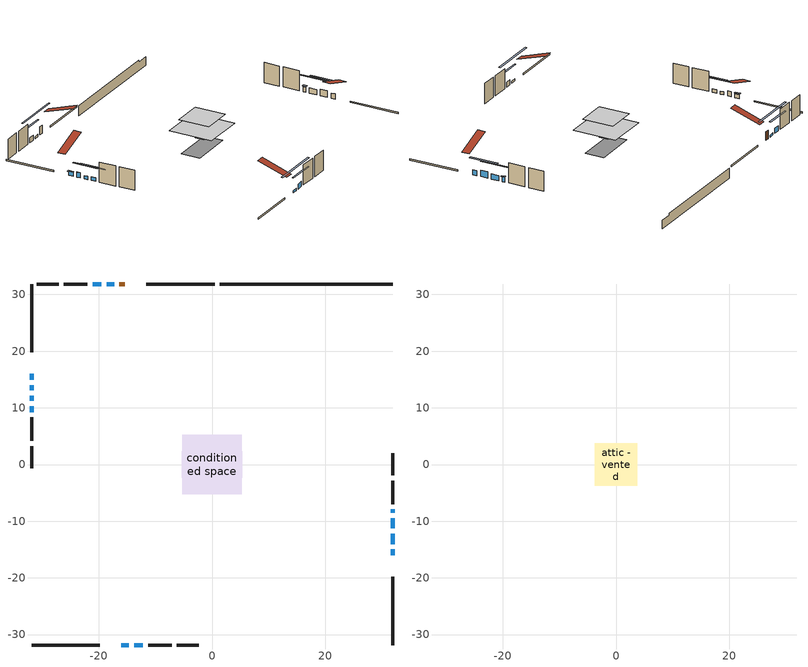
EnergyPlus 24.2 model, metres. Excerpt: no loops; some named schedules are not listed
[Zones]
conditioned space
 floor outside (Floor1 construction): -1.08,-1.08 -1.08,1.08 1.08,1.08 1.08,-1.08 z0.61
 floor adiabatic (AdiabaticFloorConstruction): -5.29,-5.29 -5.29,5.29 5.29,5.29 5.29,-5.29 z3.05
 floor foundation (Slab1 construction): -5.3,-2.32 -5.3,2.32 5.3,2.32 5.3,-2.32 z-1.83
 wall outside (RimJoist1 construction): 0.44,31.85 -11.63,31.85 / -31.85,-31.85 -19.78,-31.85 / -31.85,31.85 -31.85,19.78 / 31.85,-31.85 31.85,-19.78 z0.61:0.91
 wall outside (AdiabaticWallConstruction 1): -15.42,31.85 -16.34,31.85 z0.61:2.64
 wall outside (AdiabaticWallConstruction): 31.85,-15.99 31.85,-14.97 / -31.85,13.99 -31.85,13.08 / 31.85,-11.28 31.85,-9.45 / -19.52,31.85 -21.04,31.85 / 31.85,-8.53 31.85,-7.91 / -13.74,-31.85 -12.21,-31.85 z0.61:1.83; -31.85,15.99 -31.85,14.92 / -31.85,10.31 -31.85,9.24 z0.61:1.53; -17.27,31.85 -18.59,31.85 / -15.99,-31.85 -14.67,-31.85 z0.61:1.12; 31.85,-14.04 31.85,-12.21 z0.61:2.13; -31.85,12.15 -31.85,11.23 z0.61:1.37
 wall outside (Wall1 construction): -21.97,31.85 -26.13,31.85 / -11.28,-31.85 -7.12,-31.85 / -31.85,8.31 -31.85,4.15 / 31.85,-6.99 31.85,-2.83 z0.61:5.49
 wall outside (Wall2 construction): -27.06,31.85 -30.92,31.85 / -6.2,-31.85 -2.34,-31.85 / -31.85,3.22 -31.85,-0.64 / 31.85,-1.9 31.85,1.96 z0.61:5.49
 wall foundation (FoundationWall1 construction): 1.37,31.85,-1.83 1.37,31.85,0.61 28.8,31.85,0.61 28.8,31.85,0.17 31.85,31.85,0.17 31.85,31.85,-1.83
 window (WindowConstruction 8): 31.85,-15.99 31.85,-14.97 z0.61:1.83
 window (WindowConstruction 7): -31.85,15.99 -31.85,14.92 z0.61:1.52
 window (WindowConstruction 10): -17.27,31.85 -18.59,31.85 z0.61:1.12
 window (WindowConstruction 11): -15.99,-31.85 -14.67,-31.85 z0.61:1.12
 window (WindowConstruction 9): -31.85,13.99 -31.85,13.08 z0.61:1.83
 window (WindowConstruction): 31.85,-14.04 31.85,-12.21 z0.61:2.13
 window (WindowConstruction 1): 31.85,-11.28 31.85,-9.45 z0.61:1.83
 window (WindowConstruction 2): -19.52,31.85 -21.04,31.85 z0.61:1.83
 window (WindowConstruction 3): -31.85,12.15 -31.85,11.23 z0.61:1.37
 window (WindowConstruction 4): 31.85,-8.53 31.85,-7.92 z0.61:1.83
 window (WindowConstruction 5): -13.74,-31.85 -12.21,-31.85 z0.61:1.83
 window (WindowConstruction 6): -31.85,10.3 -31.85,9.24 z0.61:1.52
 door (Door): -15.42,31.85 -16.34,31.85 z0.61:2.64
 ceiling adiabatic (AdiabaticFloorConstruction): 5.29,-5.29 5.29,5.29 -5.29,5.29 -5.29,-5.29 z3.05
attic - vented
 floor to conditioned space (Floor2 construction Reversed): -3.76,-3.76 -3.76,3.76 3.76,3.76 3.76,-3.76 z5.49
 roof outside (Roof1 construction): -14.49,31.85,5.49 -14.49,24.52,7.93 -12.56,24.52,7.93 -12.56,31.85,5.49; -16.92,-31.85,5.49 -16.92,-24.52,7.93 -18.85,-24.52,7.93 -18.85,-31.85,5.49; -31.85,16.92,5.49 -24.52,16.92,7.93 -24.52,18.85,7.93 -31.85,18.85,5.49; 31.85,-16.92,5.49 24.52,-16.92,7.93 24.52,-18.85,7.93 31.85,-18.85,5.49
shading: -31.85,14.72 -31.85,16.19 -32.26,16.19 -32.26,14.72 z1.73; -23.97,31.85 -11.89,31.85 -11.89,32.26 -23.97,32.26 z6.5; -9.29,-31.85 -21.37,-31.85 -21.37,-32.26 -9.29,-32.26 z6.5; 31.85,-9.57 31.85,-16.68 32.26,-16.68 32.26,-9.57 z4.77; 31.85,-6.81 31.85,-13.92 32.26,-13.92 32.26,-6.81 z4.47; -23.68,31.85 -16.88,31.85 -16.88,32.26 -23.68,32.26 z4.47; -31.85,8.59 -31.85,14.79 -32.26,14.79 -32.26,8.59 z4.01; 31.85,-7.71 31.85,-8.73 32.26,-8.73 32.26,-7.71 z2.03; -9.57,-31.85 -16.38,-31.85 -16.38,-32.26 -9.57,-32.26 z4.47; -31.85,6.6 -31.85,12.94 -32.26,12.94 -32.26,6.6 z4.16
[Building]
Building 1: Terrain=Suburbs
[Site:Location]
Edmonton Intl AP_AB: Latitude {deg}=53.31; Longitude {deg}=-113.58; Time Zone {hr}=-7; Elevation {m}=723; Keep Site Location Information=Yes
[Site:GroundTemperature:Shallow]
-1.56185, -3.61833, -3.78302, -2.80711, 1.11059, 5.01004, 8.39065, 10.5322, 10.7141, 8.97234, 5.67794, 1.89811
[Site:WaterMainsTemperature]
Calculation Method=Schedule; Temperature Schedule=mains temperature schedule
[Material] Roughness=Rough; Thermal Absorptance=0.9
Name | Thickness {m} | Conductivity {W/m-K} | Density {kg/m3} | Specific Heat {J/kg-K} | Solar Absorptance | Visible Absorptance
asphalt or fiberglass shingles | 0.00635 | 0.162714 | 1121.4 | 1465.45 | 0.4 | 0.4
ceiling loosefill ins | 0.254 | 0.0480833 | 16.02 | 1046.75 | 0.7 | 0.7
ceiling stud and cavity | 0.1397 | 0.170617 | 65.682 | 1177.47 | 0.7 | 0.7
concrete 4.0 in. | 0.1016 | 1.803125 | 2242.8 | 837.4 | 0.7 | 0.7
concrete 8.0 in. | 0.2032 | 1.803125 | 2242.8 | 837.4 | 0.7 | 0.7
door material | 0.04445 | 0.327969 | 512.64 | 1214.23 | 0.7 | 0.7
exterior vertical ins | 0.0460229 | 0.029427 | 32.04 | 1214.23 | 0.7 | 0.7
floor covering | 0.0127 | 0.0433444 | 54.468 | 1339.84 | 0.6 | 0.6
floor rigid ins; rim joist rigid ins; wall rigid ins | 0.051816 | 0.029427 | 32.04 | 1214.23 | 0.7 | 0.7
floor rigid ins 1; wall rigid ins 1 | 0.512978 | 0.029427 | 32.04 | 1214.23 | 0.7 | 0.7
floor stud and cavity | 0.1397 | 0.145788 | 92.3553 | 1139.71 | 0.7 | 0.7
floor stud and cavity 1 | 0.1397 | 1.75129 | 37.0049 | 1207.88 | 0.7 | 0.7
furniture material conditioned space 1 | 0.1524 | 0.115458 | 640.8 | 1214.23 | 0.6 | 0.6
gypsum board | 0.0127 | 0.160291 | 801 | 837.4 | 0.6 | 0.6
gypsum board 1 | 0.0127 | 0.160291 | 801 | 837.4 | 0.7 | 0.7
osb sheathing 0.5 in. | 0.0127 | 0.115458 | 512.64 | 1214.23 | 0.7 | 0.7
osb sheathing 0.75 in. | 0.01905 | 0.115458 | 512.64 | 1214.23 | 0.7 | 0.7
osb sheathing 2.0 in. | 0.0508 | 0.115458 | 512.64 | 1214.23 | 0.7 | 0.7
rim joist stud and cavity | 0.0508 | 0.0414166 | 125.044 | 1163.47 | 0.6 | 0.6
wall stud and cavity | 0.1397 | 0.213854 | 139.0536 | 1170.24 | 0.7 | 0.7
wall stud and cavity 1 | 0.1397 | 0.273587 | 139.0536 | 1170.24 | 0.7 | 0.7
wall stud and cavity 2 | 0.0889 | 0.380278 | 52.3479 | 1209.89 | 0.7 | 0.7
wall stud and cavity 3 | 0.0889 | 0.391764 | 83.0341 | 1211.67 | 0.7 | 0.7
wood siding | 0.0254 | 0.102417 | 544.68 | 1172.36 | 0.4 | 0.4
wood siding 1; wood siding 2; wood siding 3 | 0.0254 | 0.102417 | 544.68 | 1172.36 | 0.7 | 0.7
[WindowMaterial:SimpleGlazingSystem]
Name | U-Factor {W/m2-K} | Solar Heat Gain Coefficient
WindowMaterial | 2.89408 | 0.69
WindowMaterial 1 | 2.904297 | 0.68
WindowMaterial 2 | 2.96562 | 0.59
WindowMaterial 3 | 3.03092 | 0.49
WindowMaterial 4 | 2.96789 | 0.62
WindowMaterial 5 | 3.00934 | 0.53
WindowMaterial 6 | 2.95483 | 0.64
WindowMaterial 7 | 2.95653 | 0.63
WindowMaterial 8 | 3.02808 | 0.47
[Construction]
AdiabaticFloorConstruction: floor stud and cavity 1, floor rigid ins 1, osb sheathing 0.75 in., floor covering
AdiabaticWallConstruction: wood siding 2, wall rigid ins 1, wall stud and cavity 2, gypsum board
AdiabaticWallConstruction 1: wood siding 3, wall rigid ins 1, wall stud and cavity 2, gypsum board
Door: door material
Floor1 construction: floor stud and cavity, floor rigid ins, osb sheathing 0.75 in., floor covering
Floor2 construction Reversed: gypsum board, ceiling stud and cavity, ceiling loosefill ins
FoundationWall1 construction: concrete 8.0 in., gypsum board 1
furniture construction conditioned space 1: furniture material conditioned space 1
PartitionWallConstruction: gypsum board, wall stud and cavity 3, gypsum board
RimJoist1 construction: wood siding 1, rim joist rigid ins, osb sheathing 2.0 in., rim joist stud and cavity
Roof1 construction: asphalt or fiberglass shingles
Slab1 construction: concrete 4.0 in.
Wall1 construction: wood siding, wall rigid ins, osb sheathing 0.5 in., wall stud and cavity, gypsum board
Wall2 construction: wood siding, wall rigid ins, osb sheathing 0.5 in., wall stud and cavity 1, gypsum board
WindowConstruction: WindowMaterial
WindowConstruction 1: WindowMaterial 1
WindowConstruction 10; WindowConstruction 11: WindowMaterial 8
WindowConstruction 2; WindowConstruction 5: WindowMaterial 2
WindowConstruction 3: WindowMaterial 3
WindowConstruction 4: WindowMaterial 4
WindowConstruction 6; WindowConstruction 7: WindowMaterial 5
WindowConstruction 8: WindowMaterial 6
WindowConstruction 9: WindowMaterial 7
[Zone] Multiplier=1; Part of Total Floor Area=Yes
Name | Volume {m3}
attic - vented | 22.4486
conditioned space | 433.6
[Space]
Name | Zone | Volume {m3}
attic - vented 1 | attic - vented | 22.4486
conditioned space 1 | conditioned space | 433.6
[ZoneInfiltration:EffectiveLeakageArea]
infil attic - vented 1: Zone or Space=attic - vented 1; Schedule=Always On Discrete; Effective Air Leakage Area {cm2}=1969.04; Stack Coefficient=0.000169867; Wind Coefficient=8.80592e-06
[ZoneMixing]
whole house fan mix: Zone or Space=attic - vented; Schedule=Always On Continuous; Design Flow Rate Calculation Method=Flow/Zone; Design Flow Rate {m3/s}=0; Source Zone or Space=conditioned space
[SurfaceProperty:ExposedFoundationPerimeter]
Slab1: Exposed Perimeter Calculation Method=TotalExposedPerimeter; Total Exposed Perimeter {m}=30.479
[InternalMass] Zone or ZoneList=conditioned space; Space or SpaceList=conditioned space 1
Name | Construction | Surface Area {m2}
furniture mass conditioned space 1 | furniture construction conditioned space 1 | 66.2759
partition wall mass | PartitionWallConstruction | 165.69
[Lights]
interior lighting: Zone or ZoneList or Space or SpaceList=conditioned space 1; Schedule=interior lighting schedule; Design Level Calculation Method=LightingLevel; Lighting Level {W}=343.2; Return Air Fraction=0; Fraction Radiant=0.6; Fraction Visible=0.2; Fraction Replaceable=1
[People]
occupants: Zone or ZoneList or Space or SpaceList=conditioned space 1; Number of People Schedule=occupants schedule; Number of People Calculation Method=People; Number of People=3; Fraction Radiant=0.314171; Sensible Heat Fraction=0.56303; Activity Level Schedule=occupants activity schedule; Carbon Dioxide Generation Rate {m3/s-W}=0; Enable ASHRAE 55 Comfort Warnings=No; Mean Radiant Temperature Calculation Type=EnclosureAveraged
[ElectricEquipment] Zone or ZoneList or Space or SpaceList=conditioned space 1; Design Level Calculation Method=EquipmentLevel
Name | Schedule | Design Level {W} | Fraction Latent | Fraction Radiant | Fraction Lost
clothes dryer | clothes dryer schedule | 140.772 | 0.015 | 0.081 | 0.85
clothes washer | clothes washer schedule | 32.1985 | 0.03 | 0.162 | 0.7
cooking range | cooking range schedule | 215.147 | 0.08 | 0.432 | 0.2
dishwasher | dishwasher schedule | 66.8632 | 0.3 | 0.18 | 0.4
fridge | fridge schedule | 72.9452 | 0 | 0.6 | 0
mech vent bath fan 0 | mech vent bath fan 0 schedule | 50.2 | 0 | 0 | 1
mech vent bath fan 1 | mech vent bath fan 1 schedule | 50.2 | 0 | 0 | 1
mech vent house fan | mech vent house fan schedule | 0 | 0 | 0 | 1
mech vent house fan cfis | mech vent house fan cfis schedule | 0 | 0 | 0 | 0
mech vent range fan 0 | mech vent range fan 0 schedule | 57 | 0 | 0 | 1
misc plug loads | misc plug loads schedule | 494.7 | 0.045 | 0.513 | 0.1
whole house fan | Always On Discrete | 0 | 0 | 0 | 1
[OtherEquipment] Zone or ZoneList or Space or SpaceList=conditioned space 1; Design Level Calculation Method=EquipmentLevel
Name | Fuel Type | Schedule | Design Level {W} | Fraction Latent | Fraction Radiant | Fraction Lost
clothes dryer 1 | Electricity | clothes dryer schedule | 0 | 0.015 | 0.081 | 0.85
cooking range 1 | Electricity | cooking range schedule | 0 | 0.08 | 0.432 | 0.2
general water use latent | None | general water use schedule | 62.594 | 1 | 0 | 0
general water use sensible | None | general water use schedule | -61.6891 | 0 | 0.6 | 0
mech vent house fan latent load | None | Always On Discrete | 0 | 1 | 0 | 0
mech vent house fan sensible load | None | Always On Discrete | 0 | 0 | 0 | 0
water heater energy adjustment1 | NaturalGas | Always On Discrete | 0.01 | 0 | 0 | 1
[ZoneInfiltration:DesignFlowRate] Zone or ZoneList or Space or SpaceList=conditioned space 1; Schedule=Always On Discrete; Design Flow Rate Calculation Method=Flow/Zone; Design Flow Rate {m3/s}=0
infil flow; natural vent flow; whole house fan flow
[AvailabilityManager:Scheduled]
central ac and furnace airloop Availability Manager: Schedule=Always On Discrete
[Foundation:Kiva]
Foundation Kiva 1: Initial Indoor Air Temperature {C}=18; Wall Height Above Grade {m}=0.609996; Wall Depth Below Slab {m}=0.2032; Custom Block Material Name 1=exterior vertical ins; Custom Block Depth 1 {m}=2.43998; Custom Block X Position 1 {m}=0.2159; Custom Block Z Position 1 {m}=0
[Foundation:Kiva:Settings]
Soil Conductivity {W/m-K}=0.849921; Soil Density {kg/m3}=1842.3; Soil Specific Heat {J/kg-K}=418.7; Ground Solar Absorptivity=0.9; Ground Thermal Absorptivity=0.9; Ground Surface Roughness {m}=0.03; Far-Field Width {m}=40; Deep-Ground Boundary Condition=ZeroFlux; Deep-Ground Depth {m}=40; Minimum Cell Dimension {m}=0.2; Maximum Cell Growth Coefficient=3; Simulation Timestep=Timestep
[Exterior:Lights]
exterior lighting: Schedule=exterior lighting schedule; Design Level {W}=75.6
[EnergyManagementSystem:GlobalVariable]
central_ac_and_furnace_airloop_Fan_RTF
infil_program_Qfan
infil_program_Qinf
natural_vent_program_Qnv
natural_vent_program_Qwhf
[EnergyManagementSystem:Sensor]
Name | Output:Variable or Output:Meter Index Key | Output:Variable or Output:Meter
airflow_gain | infil flow | Infiltration Sensible Heat Gain Energy
airflow_gain_1 | natural vent flow | Infiltration Sensible Heat Gain Energy
airflow_gain_2 | whole house fan flow | Infiltration Sensible Heat Gain Energy
airflow_loss | infil flow | Infiltration Sensible Heat Loss Energy
airflow_loss_1 | natural vent flow | Infiltration Sensible Heat Loss Energy
airflow_loss_2 | whole house fan flow | Infiltration Sensible Heat Loss Energy
clg_load_cond |  | Cooling:EnergyTransfer:Zone:CONDITIONED SPACE
clg_sp_s; clg_sp_s_1 | cooling setpoint | Schedule Value
clothes_dryer_exhaust_0_sch_s | clothes dryer exhaust 0 schedule | Schedule Value
cool_season | cooling season schedule | Schedule Value
htg_load_cond |  | Heating:EnergyTransfer:Zone:CONDITIONED SPACE
htg_sp_s; htg_sp_s_1 | heating setpoint | Schedule Value
ig_ee_conv | clothes dryer | Electric Equipment Convective Heating Energy
ig_ee_conv_2 | cooking range | Electric Equipment Convective Heating Energy
ig_ee_conv_4 | fridge | Electric Equipment Convective Heating Energy
ig_ee_conv_5 | misc plug loads | Electric Equipment Convective Heating Energy
ig_ee_conv_6 | whole house fan | Electric Equipment Convective Heating Energy
ig_ee_rad | clothes dryer | Electric Equipment Radiant Heating Energy
ig_ee_rad_2 | cooking range | Electric Equipment Radiant Heating Energy
ig_ee_rad_4 | fridge | Electric Equipment Radiant Heating Energy
ig_ee_rad_5 | misc plug loads | Electric Equipment Radiant Heating Energy
ig_ee_rad_6 | whole house fan | Electric Equipment Radiant Heating Energy
ig_lgt_conv | interior lighting | Lights Convective Heating Energy
ig_lgt_rad | interior lighting | Lights Radiant Heating Energy
ig_lgt_vis | interior lighting | Lights Visible Radiation Heating Energy
ig_oe_conv | clothes dryer 1 | Other Equipment Convective Heating Energy
ig_oe_conv_1 | cooking range 1 | Other Equipment Convective Heating Energy
ig_oe_conv_2 | general water use latent | Other Equipment Convective Heating Energy
ig_oe_conv_3 | general water use sensible | Other Equipment Convective Heating Energy
ig_oe_conv_4 | water heater energy adjustment1 | Other Equipment Convective Heating Energy
ig_oe_rad | clothes dryer 1 | Other Equipment Radiant Heating Energy
ig_oe_rad_1 | cooking range 1 | Other Equipment Radiant Heating Energy
ig_oe_rad_2 | general water use latent | Other Equipment Radiant Heating Energy
ig_oe_rad_3 | general water use sensible | Other Equipment Radiant Heating Energy
ig_oe_rad_4 | water heater energy adjustment1 | Other Equipment Radiant Heating Energy
ig_ppl_conv | occupants | People Convective Heating Energy
ig_ppl_rad | occupants | People Radiant Heating Energy
im_conv | furniture mass conditioned space 1 | Surface Inside Face Convection Heat Gain Energy
im_conv_1 | partition wall mass | Surface Inside Face Convection Heat Gain Energy
im_ig | furniture mass conditioned space 1 | Surface Inside Face Internal Gains Radiation Heat Gain Energy
im_ig_1 | partition wall mass | Surface Inside Face Internal Gains Radiation Heat Gain Energy
im_lgt | furniture mass conditioned space 1 | Surface Inside Face Lights Radiation Heat Gain Energy
im_lgt_1 | partition wall mass | Surface Inside Face Lights Radiation Heat Gain Energy
im_sol | furniture mass conditioned space 1 | Surface Inside Face Solar Radiation Heat Gain Energy
im_sol_1 | partition wall mass | Surface Inside Face Solar Radiation Heat Gain Energy
im_surf | furniture mass conditioned space 1 | Surface Inside Face Net Surface Thermal Radiation Heat Gain Energy
im_surf_1 | partition wall mass | Surface Inside Face Net Surface Thermal Radiation Heat Gain Energy
mech_vent_bath_fan_0_sch_s | mech vent bath fan 0 schedule | Schedule Value
mech_vent_bath_fan_1_sch_s | mech vent bath fan 1 schedule | Schedule Value
mech_vent_range_fan_0_sch_s | mech vent range fan 0 schedule | Schedule Value
mv_conv | mech vent bath fan 0 | Electric Equipment Convective Heating Energy
mv_conv_1 | mech vent bath fan 1 | Electric Equipment Convective Heating Energy
mv_conv_2 | mech vent house fan | Electric Equipment Convective Heating Energy
mv_conv_3 | mech vent house fan cfis | Electric Equipment Convective Heating Energy
mv_conv_4 | mech vent range fan 0 | Electric Equipment Convective Heating Energy
mv_conv_5 | mech vent house fan latent load | Other Equipment Convective Heating Energy
mv_conv_6 | mech vent house fan sensible load | Other Equipment Convective Heating Energy
mv_rad | mech vent bath fan 0 | Electric Equipment Radiant Heating Energy
mv_rad_1 | mech vent bath fan 1 | Electric Equipment Radiant Heating Energy
mv_rad_2 | mech vent house fan | Electric Equipment Radiant Heating Energy
mv_rad_3 | mech vent house fan cfis | Electric Equipment Radiant Heating Energy
mv_rad_4 | mech vent range fan 0 | Electric Equipment Radiant Heating Energy
mv_rad_5 | mech vent house fan latent load | Other Equipment Radiant Heating Energy
mv_rad_6 | mech vent house fan sensible load | Other Equipment Radiant Heating Energy
natural_vent_s | natural vent schedule | Schedule Value
out_pb_s |  | Site Outdoor Air Barometric Pressure
out_wt_s |  | Site Outdoor Air Humidity Ratio
site_vw_s |  | Site Wind Speed
ss_back_out | Window1 | Surface Window Shortwave from Zone Back Out Window Heat Transfer Rate
ss_back_out_1 | Window10 | Surface Window Shortwave from Zone Back Out Window Heat Transfer Rate
ss_back_out_10 | Window8 | Surface Window Shortwave from Zone Back Out Window Heat Transfer Rate
ss_back_out_11 | Window9 | Surface Window Shortwave from Zone Back Out Window Heat Transfer Rate
ss_back_out_2 | Window11 | Surface Window Shortwave from Zone Back Out Window Heat Transfer Rate
ss_back_out_3 | Window12 | Surface Window Shortwave from Zone Back Out Window Heat Transfer Rate
ss_back_out_4 | Window2 | Surface Window Shortwave from Zone Back Out Window Heat Transfer Rate
ss_back_out_5 | Window3 | Surface Window Shortwave from Zone Back Out Window Heat Transfer Rate
ss_back_out_6 | Window4 | Surface Window Shortwave from Zone Back Out Window Heat Transfer Rate
ss_back_out_7 | Window5 | Surface Window Shortwave from Zone Back Out Window Heat Transfer Rate
ss_back_out_8 | Window6 | Surface Window Shortwave from Zone Back Out Window Heat Transfer Rate
ss_back_out_9 | Window7 | Surface Window Shortwave from Zone Back Out Window Heat Transfer Rate
ss_conv | Door1 | Surface Inside Face Convection Heat Gain Energy
ss_conv_1 | Window1 | Surface Inside Face Convection Heat Gain Energy
ss_conv_10 | Window7 | Surface Inside Face Convection Heat Gain Energy
ss_conv_11 | Window8 | Surface Inside Face Convection Heat Gain Energy
ss_conv_12 | Window9 | Surface Inside Face Convection Heat Gain Energy
ss_conv_2 | Window10 | Surface Inside Face Convection Heat Gain Energy
ss_conv_3 | Window11 | Surface Inside Face Convection Heat Gain Energy
ss_conv_4 | Window12 | Surface Inside Face Convection Heat Gain Energy
ss_conv_5 | Window2 | Surface Inside Face Convection Heat Gain Energy
ss_conv_6 | Window3 | Surface Inside Face Convection Heat Gain Energy
ss_conv_7 | Window4 | Surface Inside Face Convection Heat Gain Energy
ss_conv_8 | Window5 | Surface Inside Face Convection Heat Gain Energy
ss_conv_9 | Window6 | Surface Inside Face Convection Heat Gain Energy
ss_ig | Door1 | Surface Inside Face Internal Gains Radiation Heat Gain Energy
ss_ig_1 | Window1 | Surface Inside Face Internal Gains Radiation Heat Gain Energy
ss_ig_10 | Window7 | Surface Inside Face Internal Gains Radiation Heat Gain Energy
ss_ig_11 | Window8 | Surface Inside Face Internal Gains Radiation Heat Gain Energy
ss_ig_12 | Window9 | Surface Inside Face Internal Gains Radiation Heat Gain Energy
ss_ig_2 | Window10 | Surface Inside Face Internal Gains Radiation Heat Gain Energy
ss_ig_3 | Window11 | Surface Inside Face Internal Gains Radiation Heat Gain Energy
ss_ig_4 | Window12 | Surface Inside Face Internal Gains Radiation Heat Gain Energy
ss_ig_5 | Window2 | Surface Inside Face Internal Gains Radiation Heat Gain Energy
ss_ig_6 | Window3 | Surface Inside Face Internal Gains Radiation Heat Gain Energy
ss_ig_7 | Window4 | Surface Inside Face Internal Gains Radiation Heat Gain Energy
ss_ig_8 | Window5 | Surface Inside Face Internal Gains Radiation Heat Gain Energy
ss_ig_9 | Window6 | Surface Inside Face Internal Gains Radiation Heat Gain Energy
ss_lgt | Door1 | Surface Inside Face Lights Radiation Heat Gain Energy
ss_sol | Door1 | Surface Inside Face Solar Radiation Heat Gain Energy
ss_surf | Door1 | Surface Inside Face Net Surface Thermal Radiation Heat Gain Energy
ss_surf_1 | Window1 | Surface Inside Face Net Surface Thermal Radiation Heat Gain Energy
ss_surf_10 | Window7 | Surface Inside Face Net Surface Thermal Radiation Heat Gain Energy
ss_surf_11 | Window8 | Surface Inside Face Net Surface Thermal Radiation Heat Gain Energy
ss_surf_12 | Window9 | Surface Inside Face Net Surface Thermal Radiation Heat Gain Energy
ss_surf_2 | Window10 | Surface Inside Face Net Surface Thermal Radiation Heat Gain Energy
ss_surf_3 | Window11 | Surface Inside Face Net Surface Thermal Radiation Heat Gain Energy
ss_surf_4 | Window12 | Surface Inside Face Net Surface Thermal Radiation Heat Gain Energy
ss_surf_5 | Window2 | Surface Inside Face Net Surface Thermal Radiation Heat Gain Energy
ss_surf_6 | Window3 | Surface Inside Face Net Surface Thermal Radiation Heat Gain Energy
ss_surf_7 | Window4 | Surface Inside Face Net Surface Thermal Radiation Heat Gain Energy
ss_surf_8 | Window5 | Surface Inside Face Net Surface Thermal Radiation Heat Gain Energy
ss_surf_9 | Window6 | Surface Inside Face Net Surface Thermal Radiation Heat Gain Energy
ss_trans_in | Window1 | Surface Window Transmitted Solar Radiation Rate
ss_trans_in_1 | Window10 | Surface Window Transmitted Solar Radiation Rate
ss_trans_in_10 | Window8 | Surface Window Transmitted Solar Radiation Rate
ss_trans_in_11 | Window9 | Surface Window Transmitted Solar Radiation Rate
ss_trans_in_2 | Window11 | Surface Window Transmitted Solar Radiation Rate
ss_trans_in_3 | Window12 | Surface Window Transmitted Solar Radiation Rate
ss_trans_in_4 | Window2 | Surface Window Transmitted Solar Radiation Rate
ss_trans_in_5 | Window3 | Surface Window Transmitted Solar Radiation Rate
ss_trans_in_6 | Window4 | Surface Window Transmitted Solar Radiation Rate
ss_trans_in_7 | Window5 | Surface Window Transmitted Solar Radiation Rate
ss_trans_in_8 | Window6 | Surface Window Transmitted Solar Radiation Rate
ss_trans_in_9 | Window7 | Surface Window Transmitted Solar Radiation Rate
ss_trans_out | Window1 | Surface Inside Face Initial Transmitted Diffuse Transmitted Out Window Solar Radiation Rate
ss_trans_out_1 | Window10 | Surface Inside Face Initial Transmitted Diffuse Transmitted Out Window Solar Radiation Rate
ss_trans_out_10 | Window8 | Surface Inside Face Initial Transmitted Diffuse Transmitted Out Window Solar Radiation Rate
ss_trans_out_11 | Window9 | Surface Inside Face Initial Transmitted Diffuse Transmitted Out Window Solar Radiation Rate
ss_trans_out_2 | Window11 | Surface Inside Face Initial Transmitted Diffuse Transmitted Out Window Solar Radiation Rate
ss_trans_out_3 | Window12 | Surface Inside Face Initial Transmitted Diffuse Transmitted Out Window Solar Radiation Rate
ss_trans_out_4 | Window2 | Surface Inside Face Initial Transmitted Diffuse Transmitted Out Window Solar Radiation Rate
ss_trans_out_5 | Window3 | Surface Inside Face Initial Transmitted Diffuse Transmitted Out Window Solar Radiation Rate
ss_trans_out_6 | Window4 | Surface Inside Face Initial Transmitted Diffuse Transmitted Out Window Solar Radiation Rate
ss_trans_out_7 | Window5 | Surface Inside Face Initial Transmitted Diffuse Transmitted Out Window Solar Radiation Rate
ss_trans_out_8 | Window6 | Surface Inside Face Initial Transmitted Diffuse Transmitted Out Window Solar Radiation Rate
ss_trans_out_9 | Window7 | Surface Inside Face Initial Transmitted Diffuse Transmitted Out Window Solar Radiation Rate
s_conv | Floor1 | Surface Inside Face Convection Heat Gain Energy
s_conv_1 | Floor2 | Surface Inside Face Convection Heat Gain Energy
s_conv_10 | Wall1:0 | Surface Inside Face Convection Heat Gain Energy
s_conv_11 | Wall1:180 | Surface Inside Face Convection Heat Gain Energy
